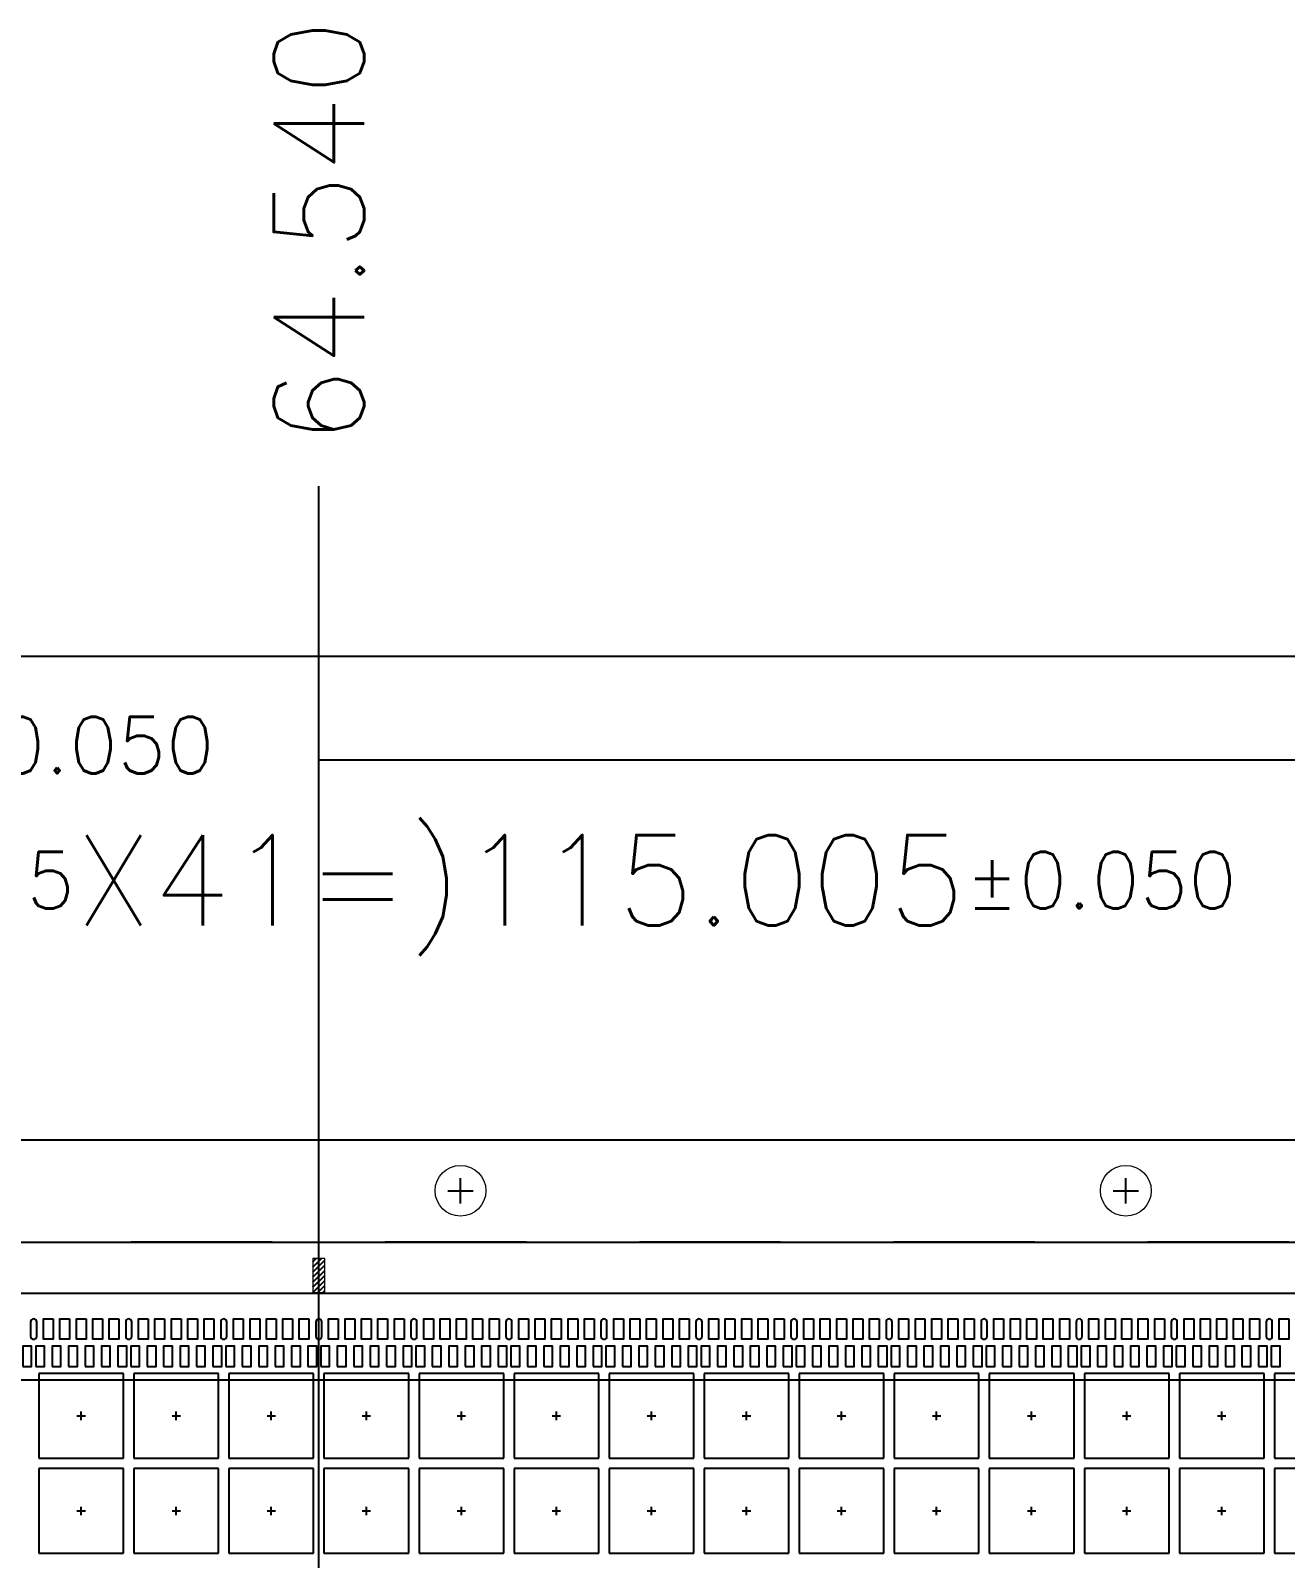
# Model space of a CAD drawing. Header units: millimetres. Extents: x 391.1 to 402, y 88.4 to 94.9.
# Drawn here: x 398.043 to 399.154, y 93.469 to 94.822 of the extents above; entities that cross this region are included whole.
import ezdxf

# ---------------------------------------------------------------- set-up
doc = ezdxf.new("R2010")
doc.units = ezdxf.units.MM
doc.header["$LTSCALE"] = 0.5
doc.header["$PDMODE"] = 98
for name, pattern in [('CENTER', [50.8, 31.75, -6.35, 6.35, -6.35]), ('HIDDEN', [0.375, 0.25, -0.125]), ('PHANTOM2', [31.75, 15.875, -3.175, 3.175, -3.175, 3.175, -3.175])]:
    doc.linetypes.add(name, pattern=pattern)
for name, color, linetype in [('CEN', 2, 'CENTER'), ('DIM', 3, 'Continuous'), ('MOLD', 6, 'Continuous'), ('PKG', 1, 'PHANTOM2')]:
    doc.layers.add(name, color=color, linetype=linetype)
doc.styles.add('SIMPLEX', font='simplex.shx', dxfattribs={"bigfont": 'AllInOneBig.shx'})
doc.dimstyles.new('SHEET1', dxfattribs={"dimtxt": 0.08, "dimasz": 0.08, "dimexe": 0.015, "dimexo": 0.015, "dimgap": 0.027, "dimtad": 1, "dimdec": 3, "dimlfac": 33.333333, "dimrnd": 0.0005, "dimzin": 1, "dimtxsty": 'SIMPLEX', "dimcen": 0.1905, "dimclrd": 256, "dimclre": 256, "dimclrt": 256, "dimazin": 3, "dimtp": 0.03, "dimtm": 0.05, "dimtfac": 0.8, "dimtdec": 3, "dimtmove": 0, "dimatfit": 3, "dimfxl": 0.05, "dimtzin": 4, "dimlwd": -1, "dimlwe": -1})

# ---------------------------------------------------------------- blocks, each defined once
blk = doc.blocks.new('*D106')
at = {"layer": 'Defpoints', "color": 0, "ltscale": 0.1, "transparency": 16777216}
for p in [(396.3719, 93.6269), (400.5871, 93.5063), (396.3623, 92.6694)]:
    blk.add_point(p, dxfattribs=at)
at = {"layer": 'DIM', "ltscale": 0.1, "transparency": 16777216}
for p, q in [((396.3869, 93.6269), (400.2671, 93.6269)), ((400.2671, 93.6269), (400.4271, 93.5063)), ((400.4271, 93.5063), (400.5871, 93.5063))]:
    blk.add_line(p, q, dxfattribs=at)
at = {"layer": 'DIM', "ltscale": 0.1, "transparency": 16777216, "insert": (400.7969, 93.5063), "char_height": 0.08, "attachment_point": 5, "style": 'SIMPLEX'}
blk.add_mtext('\\A1;31.918', dxfattribs=at)
blk = doc.blocks.new('*D110')
at = {"layer": 'Defpoints', "color": 0, "ltscale": 0.1, "transparency": 16777216}
for p in [(400.1213, 93.6371), (400.5871, 93.6071), (396.3623, 92.6694)]:
    blk.add_point(p, dxfattribs=at)
at = {"layer": 'DIM', "ltscale": 0.1, "transparency": 16777216}
for p, q in [((400.1363, 93.6371), (400.2813, 93.6371)), ((400.2813, 93.6371), (400.4271, 93.6071)), ((400.4271, 93.6071), (400.5871, 93.6071))]:
    blk.add_line(p, q, dxfattribs=at)
at = {"layer": 'DIM', "ltscale": 0.1, "transparency": 16777216, "insert": (400.8122, 93.6071), "char_height": 0.08, "attachment_point": 5, "style": 'SIMPLEX'}
blk.add_mtext('\\A1;32.258', dxfattribs=at)
blk = doc.blocks.new('*D116')
at = {"layer": 'Defpoints', "color": 0, "ltscale": 0.1, "transparency": 16777216}
for p in [(398.2985, 94.4184), (398.2985, 92.6789), (396.3623, 92.6694)]:
    blk.add_point(p, dxfattribs=at)
at = {"layer": 'DIM', "ltscale": 0.1, "transparency": 16777216}
blk.add_line((398.2985, 92.6939), (398.2985, 94.4184), dxfattribs=at)
at = {"layer": 'DIM', "ltscale": 0.1, "transparency": 16777216, "insert": (398.2985, 94.6435), "char_height": 0.08, "attachment_point": 5, "rotation": 90, "style": 'SIMPLEX'}
blk.add_mtext('\\A1;64.540', dxfattribs=at)
blk = doc.blocks.new('*D142')
at = {"layer": 'Defpoints', "color": 0, "ltscale": 0.1, "transparency": 16777216}
for p in [(400.2323, 94.2676), (392.4923, 93.8094), (400.2323, 93.8094)]:
    blk.add_point(p, dxfattribs=at)
at = {"layer": 'DIM', "ltscale": 0.1, "transparency": 16777216}
for p, q in [((392.4923, 93.8244), (392.4923, 94.2826)), ((400.2323, 93.8244), (400.2323, 94.2826)), ((392.5723, 94.2676), (395.0168, 94.2676)), ((400.1523, 94.2676), (395.8184, 94.2676))]:
    blk.add_line(p, q, dxfattribs=at)
for points in [[(392.5723, 94.2809), (392.5723, 94.2543), (392.4923, 94.2676)], [(400.1523, 94.2809), (400.1523, 94.2543), (400.2323, 94.2676)]]:
    blk.add_solid(points, dxfattribs=at)
at = {"layer": 'DIM', "ltscale": 0.1, "transparency": 16777216, "insert": (395.4176, 94.2676), "char_height": 0.08, "attachment_point": 5, "style": 'SIMPLEX'}
blk.add_mtext('\\A1;258.000\\H0.05;%%p0.100', dxfattribs=at)
blk = doc.blocks.new('*D155')
at = {"layer": 'Defpoints', "color": 0, "ltscale": 0.1, "transparency": 16777216}
for p in [(399.602, 94.1757), (393.1225, 93.8056), (399.602, 93.8056)]:
    blk.add_point(p, dxfattribs=at)
at = {"layer": 'DIM', "ltscale": 0.1, "transparency": 16777216}
for p, q in [((393.1225, 93.8206), (393.1225, 94.1907)), ((399.602, 93.8206), (399.602, 94.1907)), ((393.2025, 94.1757), (396.4193, 94.1757)), ((399.522, 94.1757), (398.2991, 94.1757))]:
    blk.add_line(p, q, dxfattribs=at)
for points in [[(393.2025, 94.189), (393.2025, 94.1624), (393.1225, 94.1757)], [(399.522, 94.189), (399.522, 94.1624), (399.602, 94.1757)]]:
    blk.add_solid(points, dxfattribs=at)
at = {"layer": 'DIM', "ltscale": 0.1, "transparency": 16777216, "insert": (397.3592, 94.1757), "char_height": 0.08, "attachment_point": 5, "style": 'SIMPLEX'}
blk.add_mtext('\\A1;(19.635{\\H0.05;%%P0.025}X11=)215.985{\\H0.05;%%P0.050}', dxfattribs=at)
blk = doc.blocks.new('*D156')
at = {"layer": 'Defpoints', "color": 0, "ltscale": 0.1, "transparency": 16777216}
for p in [(400.0235, 94.0561), (396.5734, 93.5988), (400.0235, 93.5988)]:
    blk.add_point(p, dxfattribs=at)
at = {"layer": 'DIM', "ltscale": 0.1, "transparency": 16777216}
for p, q in [((396.5734, 93.6138), (396.5734, 94.0711)), ((400.0235, 93.6138), (400.0235, 94.0711)), ((396.6534, 94.0561), (397.3891, 94.0561)), ((399.9435, 94.0561), (399.2078, 94.0561))]:
    blk.add_line(p, q, dxfattribs=at)
for points in [[(396.6534, 94.0694), (396.6534, 94.0428), (396.5734, 94.0561)], [(399.9435, 94.0694), (399.9435, 94.0428), (400.0235, 94.0561)]]:
    blk.add_solid(points, dxfattribs=at)
at = {"layer": 'DIM', "ltscale": 0.1, "transparency": 16777216, "insert": (398.2985, 94.0561), "char_height": 0.08, "attachment_point": 5, "style": 'SIMPLEX'}
blk.add_mtext('\\A1;(2.805{\\H0.05;%%P0.025}X41=)115.005{\\H0.05;%%P0.050}', dxfattribs=at)
blk = doc.blocks.new('*U103')
at = {"layer": 'CEN', "ltscale": 0.005}
for p, q in [((-0.00375, 0), (0.00375, 0)), ((0, -0.00375), (0, 0.00375))]:
    blk.add_line(p, q, dxfattribs=at)
at = {"layer": 'PKG', "ltscale": 0.05}
blk.add_lwpolyline([(-0.0375, -0.0375), (0.0375, -0.0375), (0.0375, 0.0375), (-0.0375, 0.0375)], close=True, dxfattribs=at)
blk = doc.blocks.new('*U104')
at = {"color": 0, "linetype": 'ByBlock', "lineweight": -2, "transparency": 16777216}
for p in [(1.5147, 1.8513), (1.59885, 1.8513), (1.683, 1.8513), (1.76715, 1.8513), (1.8513, 1.8513), (1.93545, 1.8513), (2.0196, 1.8513), (2.10375, 1.8513), (2.1879, 1.8513), (2.27205, 1.8513), (2.3562, 1.8513), (2.44035, 1.8513), (2.5245, 1.8513), (2.60865, 1.8513), (1.5147, 1.76715), (1.59885, 1.76715), (1.683, 1.76715), (1.76715, 1.76715), (1.8513, 1.76715), (1.93545, 1.76715), (2.0196, 1.76715), (2.10375, 1.76715), (2.1879, 1.76715), (2.27205, 1.76715), (2.3562, 1.76715), (2.44035, 1.76715), (2.5245, 1.76715), (2.60865, 1.76715)]:
    blk.add_blockref('*U103', p, dxfattribs=at)

msp = doc.modelspace()

# ---------------------------------------------------------------- hatches: boundary and pattern name
at = {"ltscale": 0.1}
h = msp.add_hatch(dxfattribs=at)
h.set_pattern_fill('ANSI31', color=256, scale=0.001, style=0)
h.set_pattern_definition([(45, (396.490351, 92.6693945), (-0.002245064, 0.002245064), [])])
h.paths.add_polyline_path([(398.303701, 93.734394), (398.293201, 93.734394), (398.293201, 93.718645), (398.303701, 93.718645)])
h.paths.add_polyline_path([(398.303701, 93.718645), (398.293201, 93.718645), (398.293201, 93.711412), (398.303701, 93.711412)])
h.paths.add_polyline_path([(398.303701, 93.711412), (398.293201, 93.711412), (398.293201, 93.704394), (398.303701, 93.704394)])

# ---------------------------------------------------------------- linework, layer by layer
at = {"ltscale": 0.3}
msp.add_line((392.525251, 93.839395), (400.199251, 93.839395), dxfattribs=at)
at = {"color": 1, "ltscale": 0.1}
for p, q in [((398.423926, 93.783145), (398.423926, 93.805645)), ((399.012976, 93.783145), (399.012976, 93.805645)), ((398.412676, 93.794395), (398.435176, 93.794395)), ((399.001726, 93.794395), (399.024226, 93.794395))]:
    msp.add_line(p, q, dxfattribs=at)
at = {"color": 2, "linetype": 'HIDDEN', "lineweight": 0}
msp.add_lwpolyline([(392.507251, 93.749395), (400.217251, 93.749395), (400.217251, 91.589395), (392.507251, 91.589395)], close=True, dxfattribs=at)
at = {"color": 6, "linetype": 'Continuous', "lineweight": 25}
msp.add_lwpolyline([(400.067252, 93.703645), (400.067252, 93.739645, 0.41421356), (400.058252, 93.748645), (396.538651, 93.748645, 0.41421356), (396.529651, 93.739645), (396.529651, 93.703645)], format="xyb", dxfattribs=at)
at = {"linetype": 'HIDDEN', "lineweight": 0}
msp.add_lwpolyline([(398.293201, 93.704394), (398.303701, 93.704394), (398.303701, 93.734394), (398.293201, 93.734394)], close=True, dxfattribs=at)
at = {"ltscale": 0.1}
for points in [[(398.046001, 93.66292), (398.046001, 93.66292, 0.41421356), (398.048701, 93.66562), (398.048701, 93.67822, 0.41421356), (398.046001, 93.68092), (398.046001, 93.68092, 0.41421356), (398.043301, 93.67822), (398.043301, 93.66562, 0.41421356)], [(398.130151, 93.66292), (398.130151, 93.66292, 0.41421356), (398.132851, 93.66562), (398.132851, 93.67822, 0.41421356), (398.130151, 93.68092), (398.130151, 93.68092, 0.41421356), (398.127451, 93.67822), (398.127451, 93.66562, 0.41421356)], [(398.214301, 93.66292), (398.214301, 93.66292, 0.41421356), (398.217001, 93.66562), (398.217001, 93.67822, 0.41421356), (398.214301, 93.68092), (398.214301, 93.68092, 0.41421356), (398.211601, 93.67822), (398.211601, 93.66562, 0.41421356)], [(398.298451, 93.66292), (398.298451, 93.66292, 0.41421356), (398.301151, 93.66562), (398.301151, 93.67822, 0.41421356), (398.298451, 93.68092), (398.298451, 93.68092, 0.41421356), (398.295751, 93.67822), (398.295751, 93.66562, 0.41421356)], [(398.382601, 93.66292), (398.382601, 93.66292, 0.41421356), (398.385301, 93.66562), (398.385301, 93.67822, 0.41421356), (398.382601, 93.68092), (398.382601, 93.68092, 0.41421356), (398.379901, 93.67822), (398.379901, 93.66562, 0.41421356)], [(398.466751, 93.66292), (398.466751, 93.66292, 0.41421356), (398.469451, 93.66562), (398.469451, 93.67822, 0.41421356), (398.466751, 93.68092), (398.466751, 93.68092, 0.41421356), (398.464051, 93.67822), (398.464051, 93.66562, 0.41421356)], [(398.550901, 93.66292), (398.550901, 93.66292, 0.41421356), (398.553601, 93.66562), (398.553601, 93.67822, 0.41421356), (398.550901, 93.68092), (398.550901, 93.68092, 0.41421356), (398.548201, 93.67822), (398.548201, 93.66562, 0.41421356)], [(398.635051, 93.66292), (398.635051, 93.66292, 0.41421356), (398.637751, 93.66562), (398.637751, 93.67822, 0.41421356), (398.635051, 93.68092), (398.635051, 93.68092, 0.41421356), (398.632351, 93.67822), (398.632351, 93.66562, 0.41421356)], [(398.719201, 93.66292), (398.719201, 93.66292, 0.41421356), (398.721901, 93.66562), (398.721901, 93.67822, 0.41421356), (398.719201, 93.68092), (398.719201, 93.68092, 0.41421356), (398.716501, 93.67822), (398.716501, 93.66562, 0.41421356)], [(398.803351, 93.66292), (398.803351, 93.66292, 0.41421356), (398.806051, 93.66562), (398.806051, 93.67822, 0.41421356), (398.803351, 93.68092), (398.803351, 93.68092, 0.41421356), (398.800651, 93.67822), (398.800651, 93.66562, 0.41421356)], [(398.887501, 93.66292), (398.887501, 93.66292, 0.41421356), (398.890201, 93.66562), (398.890201, 93.67822, 0.41421356), (398.887501, 93.68092), (398.887501, 93.68092, 0.41421356), (398.884801, 93.67822), (398.884801, 93.66562, 0.41421356)], [(398.971651, 93.66292), (398.971651, 93.66292, 0.41421356), (398.974351, 93.66562), (398.974351, 93.67822, 0.41421356), (398.971651, 93.68092), (398.971651, 93.68092, 0.41421356), (398.968951, 93.67822), (398.968951, 93.66562, 0.41421356)], [(399.055801, 93.66292), (399.055801, 93.66292, 0.41421356), (399.058501, 93.66562), (399.058501, 93.67822, 0.41421356), (399.055801, 93.68092), (399.055801, 93.68092, 0.41421356), (399.053101, 93.67822), (399.053101, 93.66562, 0.41421356)], [(399.139951, 93.66292), (399.139951, 93.66292, 0.41421356), (399.142651, 93.66562), (399.142651, 93.67822, 0.41421356), (399.139951, 93.68092), (399.139951, 93.68092, 0.41421356), (399.137251, 93.67822), (399.137251, 93.66562, 0.41421356)]]:
    msp.add_lwpolyline(points, format="xyb", close=True, dxfattribs=at)
for points in [[(398.063251, 93.68092), (398.063251, 93.66292), (398.054701, 93.66292), (398.054701, 93.68092)], [(398.077801, 93.68092), (398.077801, 93.66292), (398.069251, 93.66292), (398.069251, 93.68092)], [(398.092351, 93.68092), (398.092351, 93.66292), (398.083801, 93.66292), (398.083801, 93.68092)], [(398.106901, 93.68092), (398.106901, 93.66292), (398.098351, 93.66292), (398.098351, 93.68092)], [(398.121451, 93.68092), (398.121451, 93.66292), (398.112901, 93.66292), (398.112901, 93.68092)], [(398.147401, 93.68092), (398.147401, 93.66292), (398.138851, 93.66292), (398.138851, 93.68092)], [(398.161951, 93.68092), (398.161951, 93.66292), (398.153401, 93.66292), (398.153401, 93.68092)], [(398.176501, 93.68092), (398.176501, 93.66292), (398.167951, 93.66292), (398.167951, 93.68092)], [(398.191051, 93.68092), (398.191051, 93.66292), (398.182501, 93.66292), (398.182501, 93.68092)], [(398.205601, 93.68092), (398.205601, 93.66292), (398.197051, 93.66292), (398.197051, 93.68092)], [(398.231551, 93.68092), (398.231551, 93.66292), (398.223001, 93.66292), (398.223001, 93.68092)], [(398.246101, 93.68092), (398.246101, 93.66292), (398.237551, 93.66292), (398.237551, 93.68092)], [(398.260651, 93.68092), (398.260651, 93.66292), (398.252101, 93.66292), (398.252101, 93.68092)], [(398.275201, 93.68092), (398.275201, 93.66292), (398.266651, 93.66292), (398.266651, 93.68092)], [(398.289751, 93.68092), (398.289751, 93.66292), (398.281201, 93.66292), (398.281201, 93.68092)], [(398.315701, 93.68092), (398.315701, 93.66292), (398.307151, 93.66292), (398.307151, 93.68092)], [(398.330251, 93.68092), (398.330251, 93.66292), (398.321701, 93.66292), (398.321701, 93.68092)], [(398.344801, 93.68092), (398.344801, 93.66292), (398.336251, 93.66292), (398.336251, 93.68092)], [(398.359351, 93.68092), (398.359351, 93.66292), (398.350801, 93.66292), (398.350801, 93.68092)], [(398.373901, 93.68092), (398.373901, 93.66292), (398.365351, 93.66292), (398.365351, 93.68092)], [(398.399851, 93.68092), (398.399851, 93.66292), (398.391301, 93.66292), (398.391301, 93.68092)], [(398.414401, 93.68092), (398.414401, 93.66292), (398.405851, 93.66292), (398.405851, 93.68092)], [(398.428951, 93.68092), (398.428951, 93.66292), (398.420401, 93.66292), (398.420401, 93.68092)], [(398.443501, 93.68092), (398.443501, 93.66292), (398.434951, 93.66292), (398.434951, 93.68092)], [(398.458051, 93.68092), (398.458051, 93.66292), (398.449501, 93.66292), (398.449501, 93.68092)], [(398.484001, 93.68092), (398.484001, 93.66292), (398.475451, 93.66292), (398.475451, 93.68092)], [(398.498551, 93.68092), (398.498551, 93.66292), (398.490001, 93.66292), (398.490001, 93.68092)], [(398.513101, 93.68092), (398.513101, 93.66292), (398.504551, 93.66292), (398.504551, 93.68092)], [(398.527651, 93.68092), (398.527651, 93.66292), (398.519101, 93.66292), (398.519101, 93.68092)], [(398.542201, 93.68092), (398.542201, 93.66292), (398.533651, 93.66292), (398.533651, 93.68092)], [(398.568151, 93.68092), (398.568151, 93.66292), (398.559601, 93.66292), (398.559601, 93.68092)], [(398.582701, 93.68092), (398.582701, 93.66292), (398.574151, 93.66292), (398.574151, 93.68092)], [(398.597251, 93.68092), (398.597251, 93.66292), (398.588701, 93.66292), (398.588701, 93.68092)], [(398.611801, 93.68092), (398.611801, 93.66292), (398.603251, 93.66292), (398.603251, 93.68092)], [(398.626351, 93.68092), (398.626351, 93.66292), (398.617801, 93.66292), (398.617801, 93.68092)], [(398.652301, 93.68092), (398.652301, 93.66292), (398.643751, 93.66292), (398.643751, 93.68092)], [(398.666851, 93.68092), (398.666851, 93.66292), (398.658301, 93.66292), (398.658301, 93.68092)], [(398.681401, 93.68092), (398.681401, 93.66292), (398.672851, 93.66292), (398.672851, 93.68092)], [(398.695951, 93.68092), (398.695951, 93.66292), (398.687401, 93.66292), (398.687401, 93.68092)], [(398.710501, 93.68092), (398.710501, 93.66292), (398.701951, 93.66292), (398.701951, 93.68092)], [(398.736451, 93.68092), (398.736451, 93.66292), (398.727901, 93.66292), (398.727901, 93.68092)], [(398.751001, 93.68092), (398.751001, 93.66292), (398.742451, 93.66292), (398.742451, 93.68092)], [(398.765551, 93.68092), (398.765551, 93.66292), (398.757001, 93.66292), (398.757001, 93.68092)], [(398.780101, 93.68092), (398.780101, 93.66292), (398.771551, 93.66292), (398.771551, 93.68092)], [(398.794651, 93.68092), (398.794651, 93.66292), (398.786101, 93.66292), (398.786101, 93.68092)], [(398.820601, 93.68092), (398.820601, 93.66292), (398.812051, 93.66292), (398.812051, 93.68092)], [(398.835151, 93.68092), (398.835151, 93.66292), (398.826601, 93.66292), (398.826601, 93.68092)], [(398.849701, 93.68092), (398.849701, 93.66292), (398.841151, 93.66292), (398.841151, 93.68092)], [(398.864251, 93.68092), (398.864251, 93.66292), (398.855701, 93.66292), (398.855701, 93.68092)], [(398.878801, 93.68092), (398.878801, 93.66292), (398.870251, 93.66292), (398.870251, 93.68092)], [(398.904751, 93.68092), (398.904751, 93.66292), (398.896201, 93.66292), (398.896201, 93.68092)], [(398.919301, 93.68092), (398.919301, 93.66292), (398.910751, 93.66292), (398.910751, 93.68092)], [(398.933851, 93.68092), (398.933851, 93.66292), (398.925301, 93.66292), (398.925301, 93.68092)], [(398.948401, 93.68092), (398.948401, 93.66292), (398.939851, 93.66292), (398.939851, 93.68092)], [(398.962951, 93.68092), (398.962951, 93.66292), (398.954401, 93.66292), (398.954401, 93.68092)], [(398.988901, 93.68092), (398.988901, 93.66292), (398.980351, 93.66292), (398.980351, 93.68092)], [(399.003451, 93.68092), (399.003451, 93.66292), (398.994901, 93.66292), (398.994901, 93.68092)], [(399.018001, 93.68092), (399.018001, 93.66292), (399.009451, 93.66292), (399.009451, 93.68092)], [(399.032551, 93.68092), (399.032551, 93.66292), (399.024001, 93.66292), (399.024001, 93.68092)], [(399.047101, 93.68092), (399.047101, 93.66292), (399.038551, 93.66292), (399.038551, 93.68092)], [(399.073051, 93.68092), (399.073051, 93.66292), (399.064501, 93.66292), (399.064501, 93.68092)], [(399.087601, 93.68092), (399.087601, 93.66292), (399.079051, 93.66292), (399.079051, 93.68092)], [(399.102151, 93.68092), (399.102151, 93.66292), (399.093601, 93.66292), (399.093601, 93.68092)], [(399.116701, 93.68092), (399.116701, 93.66292), (399.108151, 93.66292), (399.108151, 93.68092)], [(399.131251, 93.68092), (399.131251, 93.66292), (399.122701, 93.66292), (399.122701, 93.68092)], [(399.157201, 93.68092), (399.157201, 93.66292), (399.148651, 93.66292), (399.148651, 93.68092)], [(398.036401, 93.63892), (398.044201, 93.63892), (398.044201, 93.65692), (398.036401, 93.65692)], [(398.047801, 93.63892), (398.055601, 93.63892), (398.055601, 93.65692), (398.047801, 93.65692)], [(398.062351, 93.63892), (398.070151, 93.63892), (398.070151, 93.65692), (398.062351, 93.65692)], [(398.076901, 93.63892), (398.084701, 93.63892), (398.084701, 93.65692), (398.076901, 93.65692)], [(398.091451, 93.63892), (398.099251, 93.63892), (398.099251, 93.65692), (398.091451, 93.65692)], [(398.106001, 93.63892), (398.113801, 93.63892), (398.113801, 93.65692), (398.106001, 93.65692)], [(398.120551, 93.63892), (398.128351, 93.63892), (398.128351, 93.65692), (398.120551, 93.65692)], [(398.131951, 93.63892), (398.139751, 93.63892), (398.139751, 93.65692), (398.131951, 93.65692)], [(398.146501, 93.63892), (398.154301, 93.63892), (398.154301, 93.65692), (398.146501, 93.65692)], [(398.161051, 93.63892), (398.168851, 93.63892), (398.168851, 93.65692), (398.161051, 93.65692)], [(398.175601, 93.63892), (398.183401, 93.63892), (398.183401, 93.65692), (398.175601, 93.65692)], [(398.190151, 93.63892), (398.197951, 93.63892), (398.197951, 93.65692), (398.190151, 93.65692)], [(398.204701, 93.63892), (398.212501, 93.63892), (398.212501, 93.65692), (398.204701, 93.65692)], [(398.216101, 93.63892), (398.223901, 93.63892), (398.223901, 93.65692), (398.216101, 93.65692)], [(398.230651, 93.63892), (398.238451, 93.63892), (398.238451, 93.65692), (398.230651, 93.65692)], [(398.245201, 93.63892), (398.253001, 93.63892), (398.253001, 93.65692), (398.245201, 93.65692)], [(398.259751, 93.63892), (398.267551, 93.63892), (398.267551, 93.65692), (398.259751, 93.65692)], [(398.274301, 93.63892), (398.282101, 93.63892), (398.282101, 93.65692), (398.274301, 93.65692)], [(398.288851, 93.63892), (398.296651, 93.63892), (398.296651, 93.65692), (398.288851, 93.65692)], [(398.300251, 93.63892), (398.308051, 93.63892), (398.308051, 93.65692), (398.300251, 93.65692)], [(398.314801, 93.63892), (398.322601, 93.63892), (398.322601, 93.65692), (398.314801, 93.65692)], [(398.329351, 93.63892), (398.337151, 93.63892), (398.337151, 93.65692), (398.329351, 93.65692)], [(398.343901, 93.63892), (398.351701, 93.63892), (398.351701, 93.65692), (398.343901, 93.65692)], [(398.358451, 93.63892), (398.366251, 93.63892), (398.366251, 93.65692), (398.358451, 93.65692)], [(398.373001, 93.63892), (398.380801, 93.63892), (398.380801, 93.65692), (398.373001, 93.65692)], [(398.384401, 93.63892), (398.392201, 93.63892), (398.392201, 93.65692), (398.384401, 93.65692)], [(398.398951, 93.63892), (398.406751, 93.63892), (398.406751, 93.65692), (398.398951, 93.65692)], [(398.413501, 93.63892), (398.421301, 93.63892), (398.421301, 93.65692), (398.413501, 93.65692)], [(398.428051, 93.63892), (398.435851, 93.63892), (398.435851, 93.65692), (398.428051, 93.65692)], [(398.442601, 93.63892), (398.450401, 93.63892), (398.450401, 93.65692), (398.442601, 93.65692)], [(398.457151, 93.63892), (398.464951, 93.63892), (398.464951, 93.65692), (398.457151, 93.65692)], [(398.468551, 93.63892), (398.476351, 93.63892), (398.476351, 93.65692), (398.468551, 93.65692)], [(398.483101, 93.63892), (398.490901, 93.63892), (398.490901, 93.65692), (398.483101, 93.65692)], [(398.497651, 93.63892), (398.505451, 93.63892), (398.505451, 93.65692), (398.497651, 93.65692)], [(398.512201, 93.63892), (398.520001, 93.63892), (398.520001, 93.65692), (398.512201, 93.65692)], [(398.526751, 93.63892), (398.534551, 93.63892), (398.534551, 93.65692), (398.526751, 93.65692)], [(398.541301, 93.63892), (398.549101, 93.63892), (398.549101, 93.65692), (398.541301, 93.65692)], [(398.552701, 93.63892), (398.560501, 93.63892), (398.560501, 93.65692), (398.552701, 93.65692)], [(398.567251, 93.63892), (398.575051, 93.63892), (398.575051, 93.65692), (398.567251, 93.65692)], [(398.581801, 93.63892), (398.589601, 93.63892), (398.589601, 93.65692), (398.581801, 93.65692)], [(398.596351, 93.63892), (398.604151, 93.63892), (398.604151, 93.65692), (398.596351, 93.65692)], [(398.610901, 93.63892), (398.618701, 93.63892), (398.618701, 93.65692), (398.610901, 93.65692)], [(398.625451, 93.63892), (398.633251, 93.63892), (398.633251, 93.65692), (398.625451, 93.65692)], [(398.636851, 93.63892), (398.644651, 93.63892), (398.644651, 93.65692), (398.636851, 93.65692)], [(398.651401, 93.63892), (398.659201, 93.63892), (398.659201, 93.65692), (398.651401, 93.65692)], [(398.665951, 93.63892), (398.673751, 93.63892), (398.673751, 93.65692), (398.665951, 93.65692)], [(398.680501, 93.63892), (398.688301, 93.63892), (398.688301, 93.65692), (398.680501, 93.65692)], [(398.695051, 93.63892), (398.702851, 93.63892), (398.702851, 93.65692), (398.695051, 93.65692)], [(398.709601, 93.63892), (398.717401, 93.63892), (398.717401, 93.65692), (398.709601, 93.65692)], [(398.721001, 93.63892), (398.728801, 93.63892), (398.728801, 93.65692), (398.721001, 93.65692)], [(398.735551, 93.63892), (398.743351, 93.63892), (398.743351, 93.65692), (398.735551, 93.65692)], [(398.750101, 93.63892), (398.757901, 93.63892), (398.757901, 93.65692), (398.750101, 93.65692)], [(398.764651, 93.63892), (398.772451, 93.63892), (398.772451, 93.65692), (398.764651, 93.65692)], [(398.779201, 93.63892), (398.787001, 93.63892), (398.787001, 93.65692), (398.779201, 93.65692)], [(398.793751, 93.63892), (398.801551, 93.63892), (398.801551, 93.65692), (398.793751, 93.65692)], [(398.805151, 93.63892), (398.812951, 93.63892), (398.812951, 93.65692), (398.805151, 93.65692)], [(398.819701, 93.63892), (398.827501, 93.63892), (398.827501, 93.65692), (398.819701, 93.65692)], [(398.834251, 93.63892), (398.842051, 93.63892), (398.842051, 93.65692), (398.834251, 93.65692)], [(398.848801, 93.63892), (398.856601, 93.63892), (398.856601, 93.65692), (398.848801, 93.65692)], [(398.863351, 93.63892), (398.871151, 93.63892), (398.871151, 93.65692), (398.863351, 93.65692)], [(398.877901, 93.63892), (398.885701, 93.63892), (398.885701, 93.65692), (398.877901, 93.65692)], [(398.889301, 93.63892), (398.897101, 93.63892), (398.897101, 93.65692), (398.889301, 93.65692)], [(398.903851, 93.63892), (398.911651, 93.63892), (398.911651, 93.65692), (398.903851, 93.65692)], [(398.918401, 93.63892), (398.926201, 93.63892), (398.926201, 93.65692), (398.918401, 93.65692)], [(398.932951, 93.63892), (398.940751, 93.63892), (398.940751, 93.65692), (398.932951, 93.65692)], [(398.947501, 93.63892), (398.955301, 93.63892), (398.955301, 93.65692), (398.947501, 93.65692)], [(398.962051, 93.63892), (398.969851, 93.63892), (398.969851, 93.65692), (398.962051, 93.65692)], [(398.973451, 93.63892), (398.981251, 93.63892), (398.981251, 93.65692), (398.973451, 93.65692)], [(398.988001, 93.63892), (398.995801, 93.63892), (398.995801, 93.65692), (398.988001, 93.65692)], [(399.002551, 93.63892), (399.010351, 93.63892), (399.010351, 93.65692), (399.002551, 93.65692)], [(399.017101, 93.63892), (399.024901, 93.63892), (399.024901, 93.65692), (399.017101, 93.65692)], [(399.031651, 93.63892), (399.039451, 93.63892), (399.039451, 93.65692), (399.031651, 93.65692)], [(399.046201, 93.63892), (399.054001, 93.63892), (399.054001, 93.65692), (399.046201, 93.65692)], [(399.057601, 93.63892), (399.065401, 93.63892), (399.065401, 93.65692), (399.057601, 93.65692)], [(399.072151, 93.63892), (399.079951, 93.63892), (399.079951, 93.65692), (399.072151, 93.65692)], [(399.086701, 93.63892), (399.094501, 93.63892), (399.094501, 93.65692), (399.086701, 93.65692)], [(399.101251, 93.63892), (399.109051, 93.63892), (399.109051, 93.65692), (399.101251, 93.65692)], [(399.115801, 93.63892), (399.123601, 93.63892), (399.123601, 93.65692), (399.115801, 93.65692)], [(399.130351, 93.63892), (399.138151, 93.63892), (399.138151, 93.65692), (399.130351, 93.65692)], [(399.141751, 93.63892), (399.149551, 93.63892), (399.149551, 93.65692), (399.141751, 93.65692)]]:
    msp.add_lwpolyline(points, close=True, dxfattribs=at)
at = {"lineweight": 0, "ltscale": 0.1}
for centre in [(398.423926, 93.794395), (399.012976, 93.794395)]:
    msp.add_circle(centre, 0.0225, dxfattribs=at)
at = {"layer": 'MOLD', "color": 6, "linetype": 'Continuous', "lineweight": 25}
msp.add_lwpolyline([(400.106231, 91.635145), (396.490672, 91.635145, -0.4144165), (396.460651, 91.665145), (396.460651, 91.730656, 0.29821663), (396.442651, 91.758151, -0.65465367), (396.442651, 91.840638, 0.29821663), (396.460651, 91.868133), (396.460651, 92.600656, 0.29821663), (396.442651, 92.628151, -0.65465367), (396.442651, 92.710638, 0.29821663), (396.460651, 92.738133), (396.460651, 93.470656, 0.29821663), (396.442651, 93.498151, -0.65465367), (396.442651, 93.580638, 0.29821663), (396.460651, 93.608133), (396.460651, 93.673645, -0.41421356), (396.490651, 93.703645), (400.106252, 93.703645, -0.41421356)], format="xyb", dxfattribs=at)

# ---------------------------------------------------------------- block references
msp.add_blockref('*U104', (396.573376, 91.743745))

# ---------------------------------------------------------------- dimensions: what is measured, and where the dimension line sits
at = {"layer": 'DIM', "ltscale": 0.1}
for feature_location, offset, dtype, origin, picture, middle in [((398.298451, 92.678855), (0, 1.739541), 1, (396.362251, 92.669395), '*D116', (398.298451, 94.643492)), ((400.1212513973, 93.6371195037), (0.4658097408, -0.0299932346), 0, (396.3622509886, 92.6693945037), '*D110', (400.8121563762, 93.6071262691)), ((396.371851, 93.626916), (4.21521, -0.120635), 0, (396.362251, 92.669395), '*D106', (400.796918, 93.50628))]:
    dim = msp.add_ordinate_dim(feature_location=feature_location, offset=offset, dtype=dtype, origin=origin, dimstyle='SHEET1', dxfattribs=at)
    dim.commit()
    dim.dimension.update_dxf_attribs({"geometry": picture, "text_midpoint": middle})
for base, p1, p2, text, picture, middle in [((400.232251, 94.267612), (392.492251, 93.809395), (400.232251, 93.809395), '<>\\H0.05;%%p0.100', '*D142', (395.417581, 94.267612)), ((399.602026, 94.175701), (393.122476, 93.805645), (399.602026, 93.805645), '(19.635{\\H0.05;%%P0.025}X11=)<>{\\H0.05;%%P0.050}', '*D155', (397.359196, 94.175701)), ((400.023526, 94.056111), (396.573376, 93.598795), (400.023526, 93.598795), '(2.805{\\H0.05;%%P0.025}X41=)<>{\\H0.05;%%P0.050}', '*D156', (398.298451, 94.056111))]:
    dim = msp.add_linear_dim(base=base, p1=p1, p2=p2, text=text, dimstyle='SHEET1', dxfattribs=at)
    dim.commit()
    dim.dimension.update_dxf_attribs({"geometry": picture, "text_midpoint": middle, "dimtype": 160})

doc.saveas('drawing.dxf')
